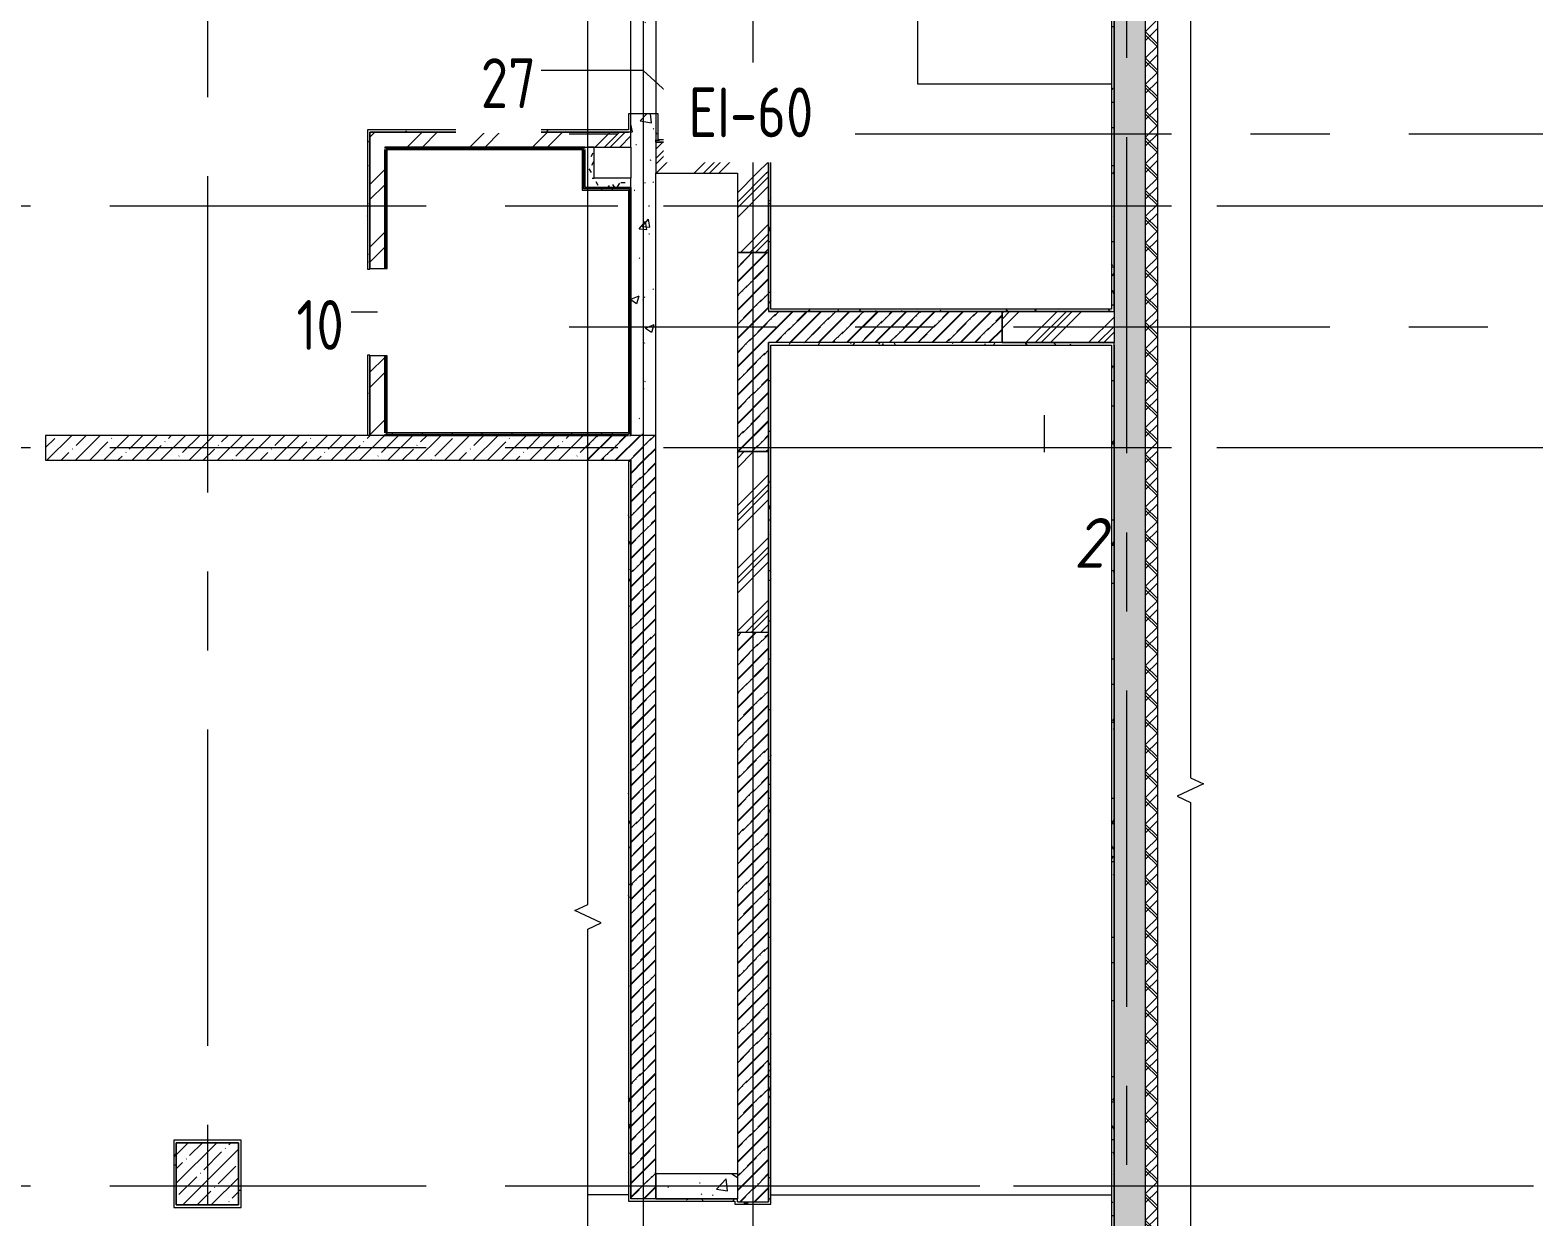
# Model space of a CAD drawing. Header units: metres. Extents: x 50 to 891, y -1294 to 247.
# Drawn here: x 407.3 to 467.6, y -1155.5 to -1107.8 of the extents above; entities that cross this region are included whole.
import ezdxf

# ---------------------------------------------------------------- set-up
doc = ezdxf.new("R2010")
doc.units = ezdxf.units.M
doc.linetypes.add('Линия сетки', pattern=[22.225, 12.7, -3.175, 3.175, -3.175])
doc.layers.add('ПЛАН', color=8, linetype='Continuous')
doc.styles.add('ISOCPEUR', font='isocpeur.ttf', dxfattribs={"width": 0.8, "height": 200})
doc.styles.add('ISOCPEUR_I_1', font='isocpeui.ttf', dxfattribs={"width": 0.9, "height": 250})
pattern_1 = [(45, (625.0524, -1463.4442), (-0.5702463, 0.5702463), []), (45, (625.62266, -1463.4442), (-0.5702463, 0.5702463), [1.008065, -0.201615, 0.016765, -0.18485])]
pattern_2 = [(45, (625.0524, -1463.4442), (-1.257236, 1.257236), []), (45, (625.0524, -1461.5392), (-1.257236, 1.257236), [])]
pattern_3 = [(0, (625.0524, -1463.44417), (2.032, 0.508), [0.16764, -1.35636, 0.16764, -1.35636, -8.128]), (0, (625.0524, -1463.44417), (2.032, 0.508), [-3.048, 0.16764, -2.88036, 0.16764, -1.35636, -3.556]), (0, (625.0524, -1463.44417), (2.032, 0.508), [-7.62, 0.16764, -0.84836, 0.16764, -2.37236]), (120, (625.8144, -1463.19017), (-1.4559409, 1.5057636), [0.16764, -1.35636, 0.16764, -9.48436]), (120, (625.8144, -1463.19017), (-1.4559409, 1.5057636), [-1.69164, -1.35636, 0.16764, -2.88036, -5.08]), (120, (625.8144, -1463.19017), (-1.4559409, 1.5057636), [-6.096, 0.16764, -1.35636, 0.16764, -3.38836]), (120, (625.8144, -1463.19017), (-1.4559409, 1.5057636), [-7.78764, -0.84836, 0.16764, -2.37236]), (240, (626.0684, -1462.17417), (-0.5760591, -2.0137636), [0.16764, -1.35636, 0.16764, -9.48436]), (240, (626.0684, -1462.17417), (-0.5760591, -2.0137636), [-1.69164, -1.35636, 0.16764, -2.88036, -5.08]), (240, (626.0684, -1462.17417), (-0.5760591, -2.0137636), [-6.096, 0.16764, -1.35636, 0.16764, -3.38836]), (240, (626.0684, -1462.17417), (-0.5760591, -2.0137636), [-7.78764, -0.84836, 0.16764, -2.37236])]
pattern_4 = [(50, (625.0524, -1463.4442), (3.643683, -0.31878), [0.381, -4.191]), (355, (625.0524, -1463.444), (-0.704858, 3.821138), [0.3048, -3.3528]), (100.451, (625.356, -1463.4707), (2.93885, 3.502334), [0.3238, -3.5618]), (46.184, (625.0524, -1462.428), (5.42158, -0.840855), [0.5715, -6.2865]), (96.636, (625.504, -1462.498), (4.74805, 4.94855), [0.4857, -5.3427]), (351.184, (625.0524, -1462.428), (4.7481, 4.948506), [0.4572, -5.0292]), (21, (625.5604, -1462.6822), (3.03229, -2.045303), [0.381, -4.191]), (326, (625.5604, -1462.682), (1.236042, 3.683765), [0.3048, -3.3528]), (71.451, (625.813, -1462.8526), (4.26834, 1.638427), [0.3238, -3.5618]), (37.5, (625.0524, -1463.4442), (0.0617735, 1.6911006), [0.03353, -3.27863, 0.03353, -3.37007, -3.3655]), (37.5, (625.0524, -1463.4442), (0.0617735, 1.6911006), [-6.71576, 0.03353, -3.33197]), (7.5, (625.0524, -1463.4442), (1.336394, 2.003611), [0.03353, -1.90703, 0.03353, -3.20243, -1.2827]), (7.5, (625.0524, -1463.4442), (1.336394, 2.003611), [-5.17652, 0.03353, -1.24917]), (327.5, (623.9196, -1463.4442), (2.7118167, -0.1145767), [0.03353, -1.23647, 0.03353, -9.18667]), (327.5, (623.9196, -1463.4442), (2.7118167, -0.1145767), [-1.30353, -3.92887, 0.03353, -5.22427]), (317.5, (623.4116, -1463.4442), (2.962585, 0.508536), [0.03353, -1.61747, 0.03353, -2.59791, -3.7338]), (317.5, (623.4116, -1463.4442), (2.962585, 0.508536), [-4.28244, 0.03353, -3.70027])]
pattern_5 = [(0, (625.0524, -1463.4442), (0, 1.2), []), (90, (625.0524, -1463.4442), (-1.2, 0), [])]
pattern_6 = [(45, (467.42775, -1464.79405), (-0.5702463, 0.5702463), []), (45, (467.998, -1464.79405), (-0.5702463, 0.5702463), [1.008065, -0.201615, 0.016765, -0.18485])]
pattern_7 = [(45, (467.4277, -1464.794), (-1.257236, 1.257236), []), (45, (467.4277, -1462.889), (-1.257236, 1.257236), [])]
pattern_8 = [(0, (467.42775, -1464.79405), (2.032, 0.508), [0.16764, -1.35636, 0.16764, -1.35636, -8.128]), (0, (467.42775, -1464.79405), (2.032, 0.508), [-3.048, 0.16764, -2.88036, 0.16764, -1.35636, -3.556]), (0, (467.42775, -1464.79405), (2.032, 0.508), [-7.62, 0.16764, -0.84836, 0.16764, -2.37236]), (120, (468.18975, -1464.54005), (-1.4559409, 1.5057636), [0.16764, -1.35636, 0.16764, -9.48436]), (120, (468.18975, -1464.54005), (-1.4559409, 1.5057636), [-1.69164, -1.35636, 0.16764, -2.88036, -5.08]), (120, (468.18975, -1464.54005), (-1.4559409, 1.5057636), [-6.096, 0.16764, -1.35636, 0.16764, -3.38836]), (120, (468.18975, -1464.54005), (-1.4559409, 1.5057636), [-7.78764, -0.84836, 0.16764, -2.37236]), (240, (468.44375, -1463.52405), (-0.5760591, -2.0137636), [0.16764, -1.35636, 0.16764, -9.48436]), (240, (468.44375, -1463.52405), (-0.5760591, -2.0137636), [-1.69164, -1.35636, 0.16764, -2.88036, -5.08]), (240, (468.44375, -1463.52405), (-0.5760591, -2.0137636), [-6.096, 0.16764, -1.35636, 0.16764, -3.38836]), (240, (468.44375, -1463.52405), (-0.5760591, -2.0137636), [-7.78764, -0.84836, 0.16764, -2.37236])]
pattern_9 = [(50, (467.4277, -1464.794), (3.643683, -0.31878), [0.381, -4.191]), (355, (467.4277, -1464.794), (-0.704858, 3.821138), [0.3048, -3.3528]), (100.451, (467.7314, -1464.8206), (2.93885, 3.502334), [0.3238, -3.5618]), (46.184, (467.4277, -1463.778), (5.42158, -0.840855), [0.5715, -6.2865]), (96.636, (467.8795, -1463.848), (4.74805, 4.94855), [0.4857, -5.3427]), (351.184, (467.428, -1463.778), (4.7481, 4.948506), [0.4572, -5.0292]), (21, (467.9357, -1464.032), (3.03229, -2.045303), [0.381, -4.191]), (326, (467.9357, -1464.032), (1.23604, 3.683765), [0.3048, -3.3528]), (71.451, (468.1884, -1464.2025), (4.26834, 1.638427), [0.3238, -3.5618]), (37.5, (467.4277, -1464.794), (0.0617735, 1.6911006), [0.03353, -3.27863, 0.03353, -3.37007, -3.3655]), (37.5, (467.4277, -1464.794), (0.0617735, 1.6911006), [-6.71576, 0.03353, -3.33197]), (7.5, (467.4277, -1464.794), (1.336394, 2.003611), [0.03353, -1.90703, 0.03353, -3.20243, -1.2827]), (7.5, (467.4277, -1464.794), (1.336394, 2.003611), [-5.17652, 0.03353, -1.24917]), (327.5, (466.2949, -1464.794), (2.7118167, -0.1145767), [0.03353, -1.23647, 0.03353, -9.18667]), (327.5, (466.2949, -1464.794), (2.7118167, -0.1145767), [-1.30353, -3.92887, 0.03353, -5.22427]), (317.5, (465.787, -1464.794), (2.962585, 0.508536), [0.03353, -1.61747, 0.03353, -2.59791, -3.7338]), (317.5, (465.787, -1464.794), (2.962585, 0.508536), [-4.28244, 0.03353, -3.70027])]
pattern_10 = [(0, (467.4277, -1464.794), (0, 1.2), []), (90, (467.4277, -1464.794), (-1.2, 0), [])]

msp = doc.modelspace()

# ---------------------------------------------------------------- hatches: boundary and pattern name
at = {"layer": 'ПЛАН', "lineweight": 13}
h = msp.add_hatch(dxfattribs=at)
h.set_pattern_fill('FP_1', color=8, scale=0.005, style=0, pattern_type=2)
h.set_pattern_definition(pattern_1)
h.paths.add_polyline_path([(452.045, -1157.744), (452.045, -1081.744), (450.795, -1081.744), (450.795, -1157.744), (451.045, -1157.744)])
h = msp.add_hatch(dxfattribs=at)
h.set_pattern_fill('FP_3', color=8, scale=0.005, style=0, pattern_type=2)
h.set_pattern_definition([(45, (625.0524, -1463.4442), (-0.5303301, 0.5303301), []), (135, (625.0524, -1463.4442), (-0.5303301, -0.5303301), [])])
h.paths.add_polyline_path([(452.545, -1157.744), (452.545, -1081.744), (452.045, -1081.744), (452.045, -1157.744), (452.306, -1157.744)])
h = msp.add_hatch(dxfattribs=at)
h.set_pattern_fill('FP_2', color=8, scale=0.005, style=0, pattern_type=2)
h.set_pattern_definition([(45, (467.42775, -1464.79405), (-0.5303301, 0.5303301), []), (135, (467.42775, -1464.79405), (-0.5303301, -0.5303301), [])])
h.paths.add_polyline_path([(452.545, -1157.744), (452.545, -1081.744), (452.045, -1081.744), (452.045, -1157.744)])
h = msp.add_hatch(dxfattribs=at)
h.set_pattern_fill('FP_5', color=8, scale=0.005, style=0, pattern_type=2)
h.set_pattern_definition(pattern_4)
h.paths.add_polyline_path([(431.395, -1124.094), (432.395, -1124.094), (432.395, -1111.186), (431.395, -1111.186), (431.395, -1121.732)])
h.paths.add_polyline_path([(432.395, -1107.686), (432.395, -1107.344), (431.395, -1107.344), (431.395, -1107.686), (432.089, -1107.686)])
h.paths.add_polyline_path([(431.395, -1104.844), (432.395, -1104.844), (432.395, -1082.616), (431.569, -1082.197), (431.395, -1082.111), (431.395, -1103.127)])
h = msp.add_hatch(dxfattribs=at)
h.set_pattern_fill('FP_4', color=8, scale=0.005, style=0, pattern_type=2)
h.set_pattern_definition(pattern_9)
h.paths.add_polyline_path([(432.395, -1124.094), (432.395, -1111.186), (431.395, -1111.186), (431.395, -1124.094), (431.45, -1124.094)])
h.paths.add_polyline_path([(431.395, -1107.686), (432.395, -1107.686), (432.395, -1107.344), (431.395, -1107.344), (431.395, -1107.576)])
h.paths.add_polyline_path([(431.395, -1104.844), (432.395, -1104.844), (432.395, -1082.616), (431.897, -1082.36), (431.395, -1082.111), (431.395, -1103.531)])
h = msp.add_hatch(dxfattribs=at)
h.set_pattern_fill('FP_4', color=8, scale=0.005, style=0, pattern_type=2)
h.set_pattern_definition(pattern_3)
h.paths.add_polyline_path([(450.695, -1119.119), (450.795, -1119.119), (450.795, -1086.094), (450.695, -1086.094), (450.695, -1119.019)])
h = msp.add_hatch(dxfattribs=at)
h.set_pattern_fill('FP_5', color=8, scale=0.005, style=0, pattern_type=2)
h.set_pattern_definition(pattern_8)
h.paths.add_polyline_path([(450.695, -1119.119), (450.795, -1119.119), (450.795, -1086.094), (450.695, -1086.094), (450.695, -1119.019)])
h = msp.add_hatch(dxfattribs=at)
h.set_pattern_fill('FP_4', color=8, scale=0.005, style=0, pattern_type=2)
h.set_pattern_definition(pattern_3)
h.paths.add_polyline_path([(432.495, -1112.219), (432.495, -1111.186), (432.395, -1111.186), (432.395, -1112.219)])
h.paths.add_polyline_path([(432.395, -1107.686), (432.495, -1107.686), (432.495, -1107.344), (432.395, -1107.344)])
h = msp.add_hatch(dxfattribs=at)
h.set_pattern_fill('FP_5', color=8, scale=0.005, style=0, pattern_type=2)
h.set_pattern_definition(pattern_8)
h.paths.add_polyline_path([(431.295, -1111.919), (431.295, -1111.819), (420.82, -1111.819), (420.82, -1111.919), (430.145, -1111.919)])
h = msp.add_hatch(dxfattribs=at)
h.set_pattern_fill('FP_5', color=8, scale=0.005, style=0, pattern_type=2)
h.set_pattern_definition(pattern_8)
h.paths.add_polyline_path([(420.82, -1124.094), (420.92, -1124.094), (420.92, -1120.871), (420.82, -1120.871)])
h.paths.add_polyline_path([(420.82, -1117.421), (420.92, -1117.421), (420.92, -1111.919), (420.82, -1111.919), (420.82, -1114.317)])
h = msp.add_hatch(dxfattribs=at)
h.set_pattern_fill('FP_3', color=8, scale=0.005, style=0, pattern_type=2)
h.set_pattern_definition(pattern_7)
h.paths.add_polyline_path([(420.919, -1124.094), (421.519, -1124.094), (421.519, -1120.896), (420.919, -1120.896)])
h.paths.add_polyline_path([(420.919, -1117.396), (421.519, -1117.396), (421.519, -1111.919), (420.919, -1111.919), (420.919, -1114.317)])
h = msp.add_hatch(dxfattribs=at)
h.set_pattern_fill('FP_3', color=8, scale=0.005, style=0, pattern_type=2)
h.set_pattern_definition(pattern_7)
h.paths.add_polyline_path([(421.519, -1112.519), (431.395, -1112.519), (431.395, -1111.919), (421.519, -1111.919)])
h = msp.add_hatch(dxfattribs=at)
h.set_pattern_fill('FP_4', color=8, scale=0.005, style=0, pattern_type=2)
h.set_pattern_definition(pattern_3)
h.paths.add_polyline_path([(431.295, -1111.919), (431.295, -1111.819), (429.669, -1111.819), (429.669, -1111.919), (430.534, -1111.919)])
h = msp.add_hatch(dxfattribs=at)
h.set_pattern_fill('FP_2', color=8, scale=0.005, style=0, pattern_type=2)
h.set_pattern_definition(pattern_2)
h.paths.add_polyline_path([(429.669, -1112.519), (431.395, -1112.519), (431.395, -1111.919), (429.669, -1111.919), (429.669, -1112.476)])
h = msp.add_hatch(dxfattribs=at)
h.set_pattern_fill('FP_5', color=8, scale=0.005, style=0, pattern_type=2)
h.set_pattern_definition(pattern_8)
h.paths.add_polyline_path([(429.494, -1112.569), (429.544, -1112.569), (429.544, -1112.519), (421.519, -1112.519), (421.519, -1112.569), (428.84, -1112.569)])
h = msp.add_hatch(dxfattribs=at)
h.set_pattern_fill('FP_5', color=8, scale=0.005, style=0, pattern_type=2)
h.set_pattern_definition(pattern_8)
h.paths.add_polyline_path([(421.519, -1124.044), (421.568, -1124.044), (421.568, -1120.896), (421.519, -1120.896), (421.519, -1123.994)])
h.paths.add_polyline_path([(421.519, -1117.396), (421.568, -1117.396), (421.568, -1112.569), (421.519, -1112.569), (421.519, -1117.013)])
h = msp.add_hatch(dxfattribs=at)
h.set_pattern_fill('FP_6', color=8, scale=0.005, style=0, pattern_type=2)
h.set_pattern_definition(pattern_10)
h.paths.add_polyline_path([(429.444, -1112.619), (429.494, -1112.619), (429.494, -1112.569), (421.568, -1112.569), (421.568, -1112.619), (428.84, -1112.619)])
h = msp.add_hatch(dxfattribs=at)
h.set_pattern_fill('FP_5', color=8, scale=0.005, style=0, pattern_type=2)
h.set_pattern_definition(pattern_8)
h.paths.add_polyline_path([(429.494, -1114.194), (429.544, -1114.194), (429.544, -1112.569), (429.494, -1112.569), (429.494, -1112.968)])
h = msp.add_hatch(dxfattribs=at)
h.set_pattern_fill('FP_5', color=8, scale=0.005, style=0, pattern_type=2)
h.set_pattern_definition(pattern_8)
h.paths.add_polyline_path([(429.544, -1114.144), (429.919, -1114.144), (429.919, -1112.519), (429.544, -1112.519), (429.544, -1112.968)])
h = msp.add_hatch(dxfattribs=at)
h.set_pattern_fill('FP_4', color=8, scale=0.005, style=0, pattern_type=2)
h.set_pattern_definition(pattern_3)
h.paths.add_polyline_path([(429.669, -1114.144), (429.919, -1114.144), (429.919, -1112.519), (429.669, -1112.519), (429.669, -1114.019)])
h = msp.add_hatch(dxfattribs=at)
h.set_pattern_fill('FP_4', color=8, scale=0.005, style=0, pattern_type=2)
h.set_pattern_definition(pattern_3)
h.paths.add_polyline_path([(436.92, -1112.319), (436.92, -1112.219), (432.395, -1112.219), (432.395, -1112.319), (433.644, -1112.319)])
h = msp.add_hatch(dxfattribs=at)
h.set_pattern_fill('FP_5', color=8, scale=0.005, style=0, pattern_type=2)
h.set_pattern_definition(pattern_8)
h.paths.add_polyline_path([(436.92, -1112.319), (436.92, -1112.219), (432.395, -1112.219), (432.395, -1112.319), (436.669, -1112.319)])
h = msp.add_hatch(dxfattribs=at)
h.set_pattern_fill('FP_2', color=8, scale=0.005, style=0, pattern_type=2)
h.set_pattern_definition(pattern_2)
h.paths.add_polyline_path([(432.395, -1113.569), (436.92, -1113.569), (436.92, -1112.319), (432.395, -1112.319), (432.395, -1112.429)])
h = msp.add_hatch(dxfattribs=at)
h.set_pattern_fill('FP_3', color=8, scale=0.005, style=0, pattern_type=2)
h.set_pattern_definition(pattern_7)
h.paths.add_polyline_path([(432.395, -1113.569), (436.92, -1113.569), (436.92, -1112.319), (432.395, -1112.319)])
h = msp.add_hatch(dxfattribs=at)
h.set_pattern_fill('FP_4', color=8, scale=0.005, style=0, pattern_type=2)
h.set_pattern_definition(pattern_3)
h.paths.add_polyline_path([(437.02, -1119.019), (437.02, -1112.219), (436.92, -1112.219), (436.92, -1119.019)])
h = msp.add_hatch(dxfattribs=at)
h.set_pattern_fill('FP_5', color=8, scale=0.005, style=0, pattern_type=2)
h.set_pattern_definition(pattern_8)
h.paths.add_polyline_path([(437.02, -1119.019), (437.02, -1112.219), (436.92, -1112.219), (436.92, -1119.019)])
h = msp.add_hatch(dxfattribs=at)
h.set_pattern_fill('FP_6', color=8, scale=0.005, style=0, pattern_type=2)
h.set_pattern_definition(pattern_10)
h.paths.add_polyline_path([(421.568, -1123.994), (421.618, -1123.994), (421.618, -1120.896), (421.568, -1120.896)])
h.paths.add_polyline_path([(421.568, -1117.396), (421.618, -1117.396), (421.618, -1112.619), (421.568, -1112.619), (421.568, -1117.013)])
h = msp.add_hatch(dxfattribs=at)
h.set_pattern_fill('FP_6', color=8, scale=0.005, style=0, pattern_type=2)
h.set_pattern_definition(pattern_10)
h.paths.add_polyline_path([(429.494, -1114.244), (429.494, -1112.619), (429.444, -1112.619), (429.444, -1114.244)])
h = msp.add_hatch(dxfattribs=at)
h.set_pattern_fill('FP_4', color=8, scale=0.005, style=0, pattern_type=2)
h.set_pattern_definition(pattern_3)
h.paths.add_polyline_path([(429.919, -1114.144), (431.395, -1114.144), (431.395, -1113.769), (429.919, -1113.769)])
h = msp.add_hatch(dxfattribs=at)
h.set_pattern_fill('FP_5', color=8, scale=0.005, style=0, pattern_type=2)
h.set_pattern_definition(pattern_8)
h.paths.add_polyline_path([(429.919, -1114.144), (431.395, -1114.144), (431.395, -1113.769), (429.919, -1113.769)])
h = msp.add_hatch(dxfattribs=at)
h.set_pattern_fill('FP_2', color=8, scale=0.005, style=0, pattern_type=2)
h.set_pattern_definition(pattern_2)
h.paths.add_polyline_path([(435.67, -1116.744), (436.92, -1116.744), (436.92, -1113.569), (435.67, -1113.569)])
h = msp.add_hatch(dxfattribs=at)
h.set_pattern_fill('FP_3', color=8, scale=0.005, style=0, pattern_type=2)
h.set_pattern_definition(pattern_7)
h.paths.add_polyline_path([(435.67, -1116.744), (436.92, -1116.744), (436.92, -1113.569), (435.67, -1113.569), (435.67, -1114.317)])
h = msp.add_hatch(dxfattribs=at)
h.set_pattern_fill('FP_6', color=8, scale=0.005, style=0, pattern_type=2)
h.set_pattern_definition(pattern_10)
h.paths.add_polyline_path([(431.344, -1114.244), (431.344, -1114.194), (429.494, -1114.194), (429.494, -1114.244), (431.294, -1114.244)])
h = msp.add_hatch(dxfattribs=at)
h.set_pattern_fill('FP_6', color=8, scale=0.005, style=0, pattern_type=2)
h.set_pattern_definition(pattern_5)
h.paths.add_polyline_path([(431.344, -1114.244), (431.344, -1114.194), (429.669, -1114.197), (429.669, -1114.244), (431.294, -1114.244)])
h = msp.add_hatch(dxfattribs=at)
h.set_pattern_fill('FP_6', color=8, scale=0.005, style=0, pattern_type=2)
h.set_pattern_definition(pattern_5)
h.paths.add_polyline_path([(431.294, -1124.044), (431.344, -1124.044), (431.344, -1114.244), (431.294, -1114.244), (431.294, -1123.994)])
h = msp.add_hatch(dxfattribs=at)
h.set_pattern_fill('FP_6', color=8, scale=0.005, style=0, pattern_type=2)
h.set_pattern_definition(pattern_10)
h.paths.add_polyline_path([(431.344, -1124.044), (431.344, -1114.244), (431.294, -1114.244), (431.294, -1124.044)])
h = msp.add_hatch(dxfattribs=at)
h.set_pattern_fill('FP_4', color=8, scale=0.005, style=0, pattern_type=2)
h.set_pattern_definition(pattern_3)
h.paths.add_polyline_path([(431.344, -1124.094), (431.394, -1124.094), (431.394, -1114.194), (431.344, -1114.194), (431.344, -1124.044)])
h = msp.add_hatch(dxfattribs=at)
h.set_pattern_fill('FP_5', color=8, scale=0.005, style=0, pattern_type=2)
h.set_pattern_definition(pattern_8)
h.paths.add_polyline_path([(431.344, -1124.094), (431.394, -1124.094), (431.394, -1114.194), (431.344, -1114.194), (431.344, -1124.044)])
h = msp.add_hatch(dxfattribs=at)
h.set_pattern_fill('FP_1', color=8, scale=0.005, style=0, pattern_type=2)
h.set_pattern_definition(pattern_1)
h.paths.add_polyline_path([(436.92, -1124.744), (436.92, -1116.744), (435.67, -1116.744), (435.67, -1124.744)])
h = msp.add_hatch(dxfattribs=at)
h.set_pattern_fill('FP_1', color=8, scale=0.005, style=0, pattern_type=2)
h.set_pattern_definition(pattern_6)
h.paths.add_polyline_path([(436.92, -1124.744), (436.92, -1116.744), (435.67, -1116.744), (435.67, -1124.744), (436.669, -1124.744)])
h = msp.add_hatch(dxfattribs=at)
h.set_pattern_fill('FP_4', color=8, scale=0.005, style=0, pattern_type=2)
h.set_pattern_definition(pattern_3)
h.paths.add_polyline_path([(450.695, -1119.119), (450.695, -1119.019), (436.92, -1119.019), (436.92, -1119.119), (449.196, -1119.119)])
h = msp.add_hatch(dxfattribs=at)
h.set_pattern_fill('FP_5', color=8, scale=0.005, style=0, pattern_type=2)
h.set_pattern_definition(pattern_8)
h.paths.add_polyline_path([(450.695, -1119.119), (450.695, -1119.019), (436.92, -1119.019), (436.92, -1119.119), (447.108, -1119.119)])
h = msp.add_hatch(dxfattribs=at)
h.set_pattern_fill('FP_1', color=8, scale=0.005, style=0, pattern_type=2)
h.set_pattern_definition(pattern_1)
h.paths.add_polyline_path([(446.295, -1120.369), (446.295, -1119.119), (436.92, -1119.119), (436.92, -1120.369), (446.085, -1120.369)])
h = msp.add_hatch(dxfattribs=at)
h.set_pattern_fill('FP_1', color=8, scale=0.005, style=0, pattern_type=2)
h.set_pattern_definition(pattern_6)
h.paths.add_polyline_path([(446.295, -1120.369), (446.295, -1119.119), (436.92, -1119.119), (436.92, -1120.369), (441.889, -1120.369)])
h = msp.add_hatch(dxfattribs=at)
h.set_pattern_fill('FP_2', color=8, scale=0.005, style=0, pattern_type=2)
h.set_pattern_definition(pattern_2)
h.paths.add_polyline_path([(446.295, -1120.369), (450.795, -1120.369), (450.795, -1119.119), (446.295, -1119.119)])
h = msp.add_hatch(dxfattribs=at)
h.set_pattern_fill('FP_3', color=8, scale=0.005, style=0, pattern_type=2)
h.set_pattern_definition(pattern_7)
h.paths.add_polyline_path([(446.295, -1120.369), (450.795, -1120.369), (450.795, -1119.119), (446.295, -1119.119), (446.295, -1119.709)])
h = msp.add_hatch(dxfattribs=at)
h.set_pattern_fill('FP_4', color=8, scale=0.005, style=0, pattern_type=2)
h.set_pattern_definition(pattern_3)
h.paths.add_polyline_path([(437.02, -1154.869), (437.02, -1120.369), (436.92, -1120.369), (436.92, -1154.869)])
h = msp.add_hatch(dxfattribs=at)
h.set_pattern_fill('FP_5', color=8, scale=0.005, style=0, pattern_type=2)
h.set_pattern_definition(pattern_8)
h.paths.add_polyline_path([(437.02, -1154.869), (437.02, -1120.369), (436.92, -1120.369), (436.92, -1154.869)])
h = msp.add_hatch(dxfattribs=at)
h.set_pattern_fill('FP_4', color=8, scale=0.005, style=0, pattern_type=2)
h.set_pattern_definition(pattern_3)
h.paths.add_polyline_path([(450.695, -1120.469), (450.795, -1120.469), (450.795, -1120.369), (437.02, -1120.369), (437.02, -1120.469), (449.196, -1120.469)])
h = msp.add_hatch(dxfattribs=at)
h.set_pattern_fill('FP_5', color=8, scale=0.005, style=0, pattern_type=2)
h.set_pattern_definition(pattern_8)
h.paths.add_polyline_path([(450.695, -1120.469), (450.795, -1120.469), (450.795, -1120.369), (437.02, -1120.369), (437.02, -1120.469), (447.108, -1120.469)])
h = msp.add_hatch(dxfattribs=at)
h.set_pattern_fill('FP_4', color=8, scale=0.005, style=0, pattern_type=2)
h.set_pattern_definition(pattern_3)
h.paths.add_polyline_path([(450.795, -1157.744), (450.795, -1120.469), (450.695, -1120.469), (450.695, -1157.744)])
h = msp.add_hatch(dxfattribs=at)
h.set_pattern_fill('FP_5', color=8, scale=0.005, style=0, pattern_type=2)
h.set_pattern_definition(pattern_8)
h.paths.add_polyline_path([(421.519, -1124.094), (431.344, -1124.094), (431.344, -1124.044), (421.519, -1124.044)])
h = msp.add_hatch(dxfattribs=at)
h.set_pattern_fill('FP_6', color=8, scale=0.005, style=0, pattern_type=2)
h.set_pattern_definition(pattern_10)
h.paths.add_polyline_path([(431.294, -1124.044), (431.294, -1123.994), (421.568, -1123.994), (421.568, -1124.044), (426.231, -1124.044)])
h = msp.add_hatch(dxfattribs=at)
h.set_pattern_fill('FP_6', color=8, scale=0.005, style=0, pattern_type=2)
h.set_pattern_definition(pattern_5)
h.paths.add_polyline_path([(431.294, -1124.044), (431.294, -1123.994), (429.669, -1123.994), (429.669, -1124.044), (430.534, -1124.044)])
h = msp.add_hatch(dxfattribs=at)
h.set_pattern_fill('FP_1', color=8, scale=0.005, style=0, pattern_type=2)
h.set_pattern_definition(pattern_6)
h.paths.add_polyline_path([(431.45, -1125.094), (432.395, -1125.094), (432.395, -1124.094), (407.895, -1124.094), (407.895, -1125.094), (431.395, -1125.094)])
h = msp.add_hatch(dxfattribs=at)
h.set_pattern_fill('FP_1', color=8, scale=0.005, style=0, pattern_type=2)
h.set_pattern_definition(pattern_1)
h.paths.add_polyline_path([(432.395, -1125.094), (432.395, -1124.094), (429.669, -1124.094), (429.669, -1125.094), (431.395, -1125.094)])
h = msp.add_hatch(dxfattribs=at)
h.set_pattern_fill('FP_4', color=8, scale=0.005, style=0, pattern_type=2)
h.set_pattern_definition(pattern_3)
h.paths.add_polyline_path([(431.395, -1154.844), (431.395, -1125.144), (431.295, -1125.144), (431.295, -1154.844)])
h = msp.add_hatch(dxfattribs=at)
h.set_pattern_fill('FP_5', color=8, scale=0.005, style=0, pattern_type=2)
h.set_pattern_definition(pattern_8)
h.paths.add_polyline_path([(431.295, -1154.844), (431.395, -1154.844), (431.395, -1125.144), (431.295, -1125.144), (431.295, -1141.281)])
h = msp.add_hatch(dxfattribs=at)
h.set_pattern_fill('FP_1', color=8, scale=0.005, style=0, pattern_type=2)
h.set_pattern_definition(pattern_1)
h.paths.add_polyline_path([(432.395, -1154.744), (432.395, -1125.094), (431.395, -1125.094), (431.395, -1154.744)])
h = msp.add_hatch(dxfattribs=at)
h.set_pattern_fill('FP_1', color=8, scale=0.005, style=0, pattern_type=2)
h.set_pattern_definition(pattern_6)
h.paths.add_polyline_path([(431.395, -1154.744), (432.395, -1154.744), (432.395, -1125.094), (431.395, -1125.094), (431.395, -1141.281)])
h = msp.add_hatch(dxfattribs=at)
h.set_pattern_fill('FP_2', color=8, scale=0.005, style=0, pattern_type=2)
h.set_pattern_definition(pattern_2)
h.paths.add_polyline_path([(436.92, -1131.994), (436.92, -1124.744), (435.67, -1124.744), (435.67, -1131.994)])
h = msp.add_hatch(dxfattribs=at)
h.set_pattern_fill('FP_3', color=8, scale=0.005, style=0, pattern_type=2)
h.set_pattern_definition(pattern_7)
h.paths.add_polyline_path([(436.92, -1131.994), (436.92, -1124.744), (435.67, -1124.744), (435.67, -1131.994), (436.669, -1131.994)])
h = msp.add_hatch(dxfattribs=at)
h.set_pattern_fill('FP_1', color=8, scale=0.005, style=0, pattern_type=2)
h.set_pattern_definition(pattern_1)
h.paths.add_polyline_path([(435.67, -1154.869), (436.92, -1154.869), (436.92, -1131.994), (435.67, -1131.994), (435.67, -1154.844)])
h = msp.add_hatch(dxfattribs=at)
h.set_pattern_fill('FP_1', color=8, scale=0.005, style=0, pattern_type=2)
h.set_pattern_definition(pattern_6)
h.paths.add_polyline_path([(436.669, -1154.869), (436.92, -1154.869), (436.92, -1131.994), (435.67, -1131.994), (435.67, -1154.869)])
h = msp.add_hatch(dxfattribs=at)
h.set_pattern_fill('FP_5', color=8, scale=0.005, style=0, pattern_type=2)
h.set_pattern_definition(pattern_8)
h.paths.add_polyline_path([(413.145, -1155.094), (413.145, -1152.394), (413.045, -1152.394), (413.045, -1155.094)])
h = msp.add_hatch(dxfattribs=at)
h.set_pattern_fill('FP_5', color=8, scale=0.005, style=0, pattern_type=2)
h.set_pattern_definition(pattern_8)
h.paths.add_polyline_path([(415.745, -1154.994), (415.745, -1152.394), (415.645, -1152.394), (415.645, -1154.994)])
h = msp.add_hatch(dxfattribs=at)
h.set_pattern_fill('FP_1', color=8, scale=0.005, style=0, pattern_type=2)
h.set_pattern_definition(pattern_6)
h.paths.add_polyline_path([(413.145, -1154.994), (415.645, -1154.994), (415.645, -1152.494), (413.145, -1152.494), (413.145, -1154.763)])
h = msp.add_hatch(dxfattribs=at)
h.set_pattern_fill('FP_5', color=8, scale=0.005, style=0, pattern_type=2)
h.set_pattern_definition(pattern_4)
h.paths.add_polyline_path([(435.67, -1154.744), (435.67, -1153.744), (432.395, -1153.744), (432.395, -1154.744)])
h = msp.add_hatch(dxfattribs=at)
h.set_pattern_fill('FP_4', color=8, scale=0.005, style=0, pattern_type=2)
h.set_pattern_definition(pattern_9)
h.paths.add_polyline_path([(435.67, -1154.744), (435.67, -1153.744), (432.395, -1153.744), (432.395, -1154.744)])
h = msp.add_hatch(dxfattribs=at)
h.set_pattern_fill('FP_4', color=8, scale=0.005, style=0, pattern_type=2)
h.set_pattern_definition(pattern_3)
h.paths.add_polyline_path([(435.67, -1154.844), (435.67, -1154.744), (431.395, -1154.744), (431.395, -1154.844), (435.57, -1154.844)])
h = msp.add_hatch(dxfattribs=at)
h.set_pattern_fill('FP_5', color=8, scale=0.005, style=0, pattern_type=2)
h.set_pattern_definition(pattern_8)
h.paths.add_polyline_path([(435.67, -1154.844), (435.67, -1154.744), (431.395, -1154.744), (431.395, -1154.844), (435.57, -1154.844)])
h = msp.add_hatch(dxfattribs=at)
h.set_pattern_fill('FP_4', color=8, scale=0.005, style=0, pattern_type=2)
h.set_pattern_definition(pattern_3)
h.paths.add_polyline_path([(437.02, -1154.969), (437.02, -1154.869), (435.67, -1154.869), (435.67, -1154.969)])
h = msp.add_hatch(dxfattribs=at)
h.set_pattern_fill('FP_5', color=8, scale=0.005, style=0, pattern_type=2)
h.set_pattern_definition(pattern_8)
h.paths.add_polyline_path([(437.02, -1154.969), (437.02, -1154.869), (435.67, -1154.869), (435.67, -1154.969), (436.669, -1154.969)])
h = msp.add_hatch(dxfattribs=at)
h.set_pattern_fill('FP_5', color=8, scale=0.005, style=0, pattern_type=2)
h.set_pattern_definition(pattern_8)
h.paths.add_polyline_path([(413.145, -1155.094), (415.745, -1155.094), (415.745, -1154.994), (413.145, -1154.994)])

# ---------------------------------------------------------------- linework, layer by layer
at = {"layer": 'ПЛАН', "color": 8, "linetype": 'Линия сетки', "lineweight": 13}
for p, q in [((431.895, -1064.51), (431.895, -1218.238)), ((436.295, -1064.51), (436.295, -1215.36)), ((431.895, -1067.662), (431.895, -1218.238)), ((431.895, -1067.662), (431.895, -1215.489)), ((436.295, -1067.662), (436.295, -1215.36)), ((436.295, -1067.662), (436.295, -1209.139)), ((451.295, -1067.662), (451.295, -1218.238)), ((414.395, -1069.231), (414.395, -1215.489)), ((431.895, -1092.596), (431.895, -1215.489)), ((436.295, -1092.596), (436.295, -1209.139)), ((630.9, -1111.994), (428.925, -1111.994)), ((467.624, -1114.894), (295.315, -1114.894)), ((630.9, -1114.894), (428.925, -1114.894)), ((637.25, -1119.744), (428.925, -1119.744)), ((467.624, -1124.594), (295.315, -1124.594)), ((630.9, -1124.594), (428.925, -1124.594)), ((467.624, -1154.244), (295.315, -1154.244)), ((467.624, -1154.244), (295.315, -1154.244)), ((637.25, -1154.244), (428.248, -1154.244)), ((637.25, -1154.244), (428.925, -1154.244))]:
    msp.add_line(p, q, dxfattribs=at)
at = {"layer": 'ПЛАН', "color": 8, "lineweight": 13}
for p, q in [((453.867, -1064.449), (453.867, -1137.841)), ((429.669, -1142.928), (429.669, -1069.536)), ((452.045, -1081.744), (452.045, -1157.744)), ((452.045, -1081.744), (452.045, -1157.744)), ((452.545, -1157.744), (452.545, -1081.744)), ((452.545, -1157.744), (452.545, -1081.744)), ((450.795, -1085.994), (450.795, -1120.369)), ((450.795, -1085.994), (450.795, -1120.369)), ((450.695, -1086.094), (450.695, -1119.019)), ((450.695, -1086.094), (450.695, -1119.019)), ((450.795, -1119.119), (450.795, -1086.094)), ((450.795, -1119.119), (450.795, -1086.094)), ((442.92, -1109.994), (442.92, -1106.994)), ((442.92, -1109.994), (442.92, -1106.994)), ((431.395, -1112.519), (431.395, -1107.344)), ((431.395, -1112.519), (431.395, -1107.344)), ((432.395, -1107.344), (432.395, -1112.219)), ((432.395, -1107.344), (432.395, -1112.219)), ((431.895, -1109.436), (427.446, -1109.436)), ((431.895, -1109.436), (433.123, -1110.56)), ((450.695, -1109.994), (442.92, -1109.994)), ((450.695, -1109.994), (442.92, -1109.994)), ((433.123, -1110.56), (433.708, -1110.56)), ((432.495, -1111.186), (431.295, -1111.186)), ((431.295, -1111.186), (431.295, -1111.819)), ((432.495, -1111.186), (431.295, -1111.186)), ((431.295, -1111.186), (431.295, -1111.819)), ((432.395, -1111.186), (432.395, -1112.219)), ((432.395, -1111.186), (432.395, -1112.219)), ((432.495, -1112.219), (432.495, -1111.186)), ((432.495, -1112.219), (432.495, -1111.186)), ((431.295, -1111.819), (420.82, -1111.819)), ((420.82, -1111.819), (420.82, -1117.421)), ((420.919, -1111.919), (420.919, -1117.396)), ((421.519, -1111.919), (420.919, -1111.919)), ((420.92, -1111.919), (421.519, -1111.919)), ((420.92, -1117.421), (420.92, -1111.919)), ((431.395, -1111.919), (421.519, -1111.919)), ((421.519, -1111.919), (431.295, -1111.919)), ((431.295, -1111.819), (429.669, -1111.819)), ((431.395, -1111.919), (429.669, -1111.919)), ((429.669, -1111.919), (431.295, -1111.919)), ((421.519, -1112.519), (429.919, -1112.519)), ((429.544, -1112.519), (421.519, -1112.519)), ((421.519, -1112.519), (421.519, -1112.569)), ((429.494, -1112.569), (421.568, -1112.569)), ((421.568, -1112.569), (421.568, -1117.396)), ((429.494, -1114.194), (429.494, -1112.569)), ((429.544, -1112.569), (429.544, -1112.519)), ((429.919, -1112.519), (429.669, -1112.519)), ((429.919, -1112.519), (431.395, -1112.519)), ((429.919, -1113.769), (429.919, -1112.519)), ((429.919, -1112.519), (431.395, -1112.519)), ((429.919, -1113.769), (429.919, -1112.519)), ((431.395, -1112.519), (431.395, -1113.769)), ((431.395, -1112.519), (431.395, -1113.769)), ((432.395, -1112.319), (432.395, -1112.219)), ((432.395, -1112.219), (432.395, -1112.319)), ((432.395, -1112.319), (432.395, -1112.219)), ((432.395, -1112.219), (432.395, -1112.319)), ((436.92, -1112.319), (432.395, -1112.319)), ((432.395, -1112.319), (432.395, -1113.569)), ((432.395, -1112.319), (436.92, -1112.319)), ((436.92, -1112.319), (432.395, -1112.319)), ((432.395, -1112.319), (432.395, -1113.569)), ((432.395, -1112.319), (436.92, -1112.319)), ((437.02, -1112.219), (432.495, -1112.219)), ((437.02, -1112.219), (432.495, -1112.219)), ((436.92, -1116.744), (436.92, -1112.319)), ((436.92, -1112.319), (436.92, -1119.019)), ((436.92, -1116.744), (436.92, -1112.319)), ((436.92, -1112.319), (436.92, -1119.019)), ((437.02, -1119.019), (437.02, -1112.219)), ((437.02, -1119.019), (437.02, -1112.219)), ((421.519, -1117.396), (421.519, -1112.619)), ((421.519, -1112.619), (421.519, -1117.396)), ((421.618, -1112.619), (429.444, -1112.619)), ((421.618, -1117.396), (421.618, -1112.619)), ((429.444, -1112.619), (429.444, -1114.244)), ((429.544, -1112.619), (429.544, -1114.144)), ((429.544, -1114.144), (429.544, -1112.619)), ((431.395, -1113.769), (429.919, -1113.769)), ((431.395, -1113.769), (429.919, -1113.769)), ((431.395, -1114.144), (431.395, -1113.769)), ((431.395, -1114.144), (431.395, -1113.769)), ((432.395, -1113.569), (435.67, -1113.569)), ((432.395, -1154.744), (432.395, -1113.569)), ((432.395, -1113.569), (435.67, -1113.569)), ((432.395, -1154.744), (432.395, -1113.569)), ((435.67, -1113.569), (435.67, -1116.744)), ((435.67, -1113.569), (435.67, -1116.744)), ((429.444, -1114.244), (431.294, -1114.244)), ((431.344, -1114.194), (429.494, -1114.194)), ((429.544, -1114.144), (431.395, -1114.144)), ((431.394, -1114.144), (429.544, -1114.144)), ((429.669, -1114.144), (431.395, -1114.144)), ((431.394, -1114.144), (429.669, -1114.144)), ((431.344, -1114.194), (429.669, -1114.194)), ((429.669, -1114.244), (431.294, -1114.244)), ((431.294, -1114.244), (431.294, -1123.994)), ((431.294, -1114.244), (431.294, -1123.994)), ((431.344, -1124.044), (431.344, -1114.194)), ((431.344, -1124.044), (431.344, -1114.194)), ((431.394, -1124.094), (431.394, -1114.144)), ((431.394, -1124.094), (431.394, -1114.144)), ((431.395, -1114.144), (431.395, -1124.094)), ((431.395, -1114.144), (431.395, -1124.094)), ((435.67, -1116.744), (435.67, -1124.744)), ((436.92, -1116.744), (435.67, -1116.744)), ((435.67, -1116.744), (436.92, -1116.744)), ((435.67, -1116.744), (435.67, -1124.744)), ((436.92, -1116.744), (435.67, -1116.744)), ((435.67, -1116.744), (436.92, -1116.744)), ((436.92, -1119.019), (436.92, -1116.744)), ((436.92, -1119.019), (436.92, -1116.744)), ((420.82, -1117.421), (420.92, -1117.421)), ((420.919, -1117.396), (421.618, -1117.396)), ((421.219, -1119.146), (419.955, -1119.146)), ((436.92, -1119.019), (436.92, -1119.119)), ((436.92, -1119.019), (436.92, -1119.119)), ((446.295, -1119.119), (436.92, -1119.119)), ((436.92, -1119.119), (450.695, -1119.119)), ((446.295, -1119.119), (436.92, -1119.119)), ((436.92, -1119.119), (450.695, -1119.119)), ((450.695, -1119.019), (437.02, -1119.019)), ((450.695, -1119.019), (437.02, -1119.019)), ((446.295, -1120.369), (446.295, -1119.119)), ((450.695, -1119.119), (446.295, -1119.119)), ((446.295, -1119.119), (446.295, -1120.369)), ((446.295, -1120.369), (446.295, -1119.119)), ((450.695, -1119.119), (446.295, -1119.119)), ((446.295, -1119.119), (446.295, -1120.369)), ((450.695, -1119.119), (450.795, -1119.119)), ((450.695, -1119.119), (450.795, -1119.119)), ((436.92, -1124.744), (436.92, -1120.369)), ((436.92, -1120.369), (436.92, -1124.744)), ((446.295, -1120.369), (436.92, -1120.369)), ((436.92, -1124.744), (436.92, -1120.369)), ((436.92, -1120.369), (436.92, -1124.744)), ((446.295, -1120.369), (436.92, -1120.369)), ((446.295, -1120.369), (450.795, -1120.369)), ((450.795, -1120.369), (446.295, -1120.369)), ((446.295, -1120.369), (450.795, -1120.369)), ((450.795, -1120.369), (446.295, -1120.369)), ((450.795, -1157.744), (450.795, -1120.369)), ((420.82, -1120.871), (420.82, -1124.094)), ((420.92, -1120.871), (420.82, -1120.871)), ((420.919, -1120.896), (420.919, -1124.094)), ((421.618, -1120.896), (420.919, -1120.896)), ((420.92, -1124.094), (420.92, -1120.871)), ((421.519, -1123.994), (421.519, -1120.896)), ((421.519, -1120.896), (421.519, -1123.994)), ((421.568, -1120.896), (421.568, -1124.044)), ((421.618, -1123.994), (421.618, -1120.896)), ((437.02, -1154.969), (437.02, -1120.469)), ((437.02, -1120.469), (450.695, -1120.469)), ((437.02, -1154.969), (437.02, -1120.469)), ((437.02, -1120.469), (450.695, -1120.469)), ((450.695, -1120.469), (450.695, -1157.844)), ((450.795, -1120.469), (450.795, -1157.744)), ((447.995, -1124.771), (447.995, -1123.28)), ((421.519, -1124.044), (421.519, -1124.094)), ((421.568, -1124.044), (431.294, -1124.044)), ((431.294, -1123.994), (421.618, -1123.994)), ((431.294, -1123.994), (429.669, -1123.994)), ((429.669, -1124.044), (431.294, -1124.044)), ((431.344, -1124.044), (431.294, -1124.044)), ((431.344, -1124.044), (431.294, -1124.044)), ((420.82, -1124.094), (407.895, -1124.094)), ((407.895, -1124.094), (407.895, -1125.094)), ((431.294, -1124.094), (420.82, -1124.094)), ((421.519, -1124.094), (431.294, -1124.094)), ((429.669, -1124.094), (431.294, -1124.094)), ((431.294, -1124.094), (429.669, -1124.094)), ((431.344, -1124.094), (431.394, -1124.094)), ((431.344, -1124.094), (431.394, -1124.094)), ((432.395, -1124.094), (431.394, -1124.094)), ((432.395, -1124.094), (431.394, -1124.094)), ((407.895, -1125.094), (431.395, -1125.094)), ((429.669, -1125.094), (431.395, -1125.094)), ((431.295, -1125.144), (431.295, -1154.844)), ((431.395, -1125.144), (431.295, -1125.144)), ((431.295, -1125.144), (431.295, -1154.844)), ((431.395, -1125.144), (431.295, -1125.144)), ((431.395, -1125.094), (431.395, -1154.744)), ((431.395, -1125.094), (431.395, -1154.744)), ((431.395, -1154.744), (431.395, -1125.144)), ((431.395, -1154.744), (431.395, -1125.144)), ((435.67, -1124.744), (436.92, -1124.744)), ((436.92, -1124.744), (435.67, -1124.744)), ((435.67, -1124.744), (435.67, -1131.994)), ((435.67, -1124.744), (436.92, -1124.744)), ((436.92, -1124.744), (435.67, -1124.744)), ((435.67, -1124.744), (435.67, -1131.994)), ((436.92, -1131.994), (436.92, -1124.744)), ((436.92, -1124.744), (436.92, -1154.869)), ((436.92, -1131.994), (436.92, -1124.744)), ((436.92, -1124.744), (436.92, -1154.869)), ((435.67, -1131.994), (435.67, -1154.744)), ((435.67, -1131.994), (436.92, -1131.994)), ((435.67, -1131.994), (435.67, -1154.744)), ((435.67, -1131.994), (436.92, -1131.994)), ((436.92, -1154.869), (436.92, -1131.994)), ((436.92, -1154.869), (436.92, -1131.994)), ((453.867, -1137.841), (454.389, -1138.084)), ((454.389, -1138.084), (453.331, -1138.578)), ((453.331, -1138.578), (453.867, -1138.828)), ((453.867, -1138.828), (453.867, -1203.598)), ((429.147, -1143.171), (429.669, -1142.928)), ((430.205, -1143.664), (429.147, -1143.171)), ((429.669, -1143.914), (430.205, -1143.664)), ((429.669, -1208.684), (429.669, -1143.914)), ((413.045, -1152.394), (413.045, -1155.094)), ((415.745, -1152.394), (413.045, -1152.394)), ((415.745, -1155.094), (415.745, -1152.394)), ((415.645, -1152.494), (413.145, -1152.494)), ((413.145, -1152.494), (413.145, -1154.994)), ((413.145, -1154.994), (413.145, -1152.494)), ((413.145, -1152.494), (415.645, -1152.494)), ((415.645, -1154.994), (415.645, -1152.494)), ((415.645, -1152.494), (415.645, -1154.994)), ((435.67, -1153.744), (432.395, -1153.744)), ((432.395, -1153.744), (432.395, -1154.744)), ((435.67, -1153.744), (432.395, -1153.744)), ((432.395, -1153.744), (432.395, -1154.744)), ((431.295, -1154.594), (429.669, -1154.594)), ((431.295, -1154.594), (431.295, -1154.594)), ((431.295, -1154.844), (435.57, -1154.844)), ((431.295, -1154.844), (435.57, -1154.844)), ((435.67, -1154.744), (431.395, -1154.744)), ((435.67, -1154.744), (431.395, -1154.744)), ((432.395, -1154.744), (435.67, -1154.744)), ((432.395, -1154.744), (435.67, -1154.744)), ((435.57, -1154.844), (435.57, -1154.969)), ((435.57, -1154.844), (435.57, -1154.969)), ((435.67, -1154.844), (435.67, -1154.744)), ((435.67, -1154.869), (435.67, -1154.744)), ((435.67, -1154.844), (435.67, -1154.869)), ((435.67, -1154.869), (435.67, -1154.844)), ((435.67, -1154.869), (435.67, -1154.844)), ((435.67, -1154.869), (436.92, -1154.869)), ((435.67, -1154.869), (436.92, -1154.869)), ((437.019, -1154.594), (450.695, -1154.594)), ((413.045, -1155.094), (415.745, -1155.094)), ((413.145, -1154.994), (415.645, -1154.994)), ((415.645, -1154.994), (413.145, -1154.994)), ((435.57, -1154.969), (437.02, -1154.969)), ((435.57, -1154.969), (437.02, -1154.969))]:
    msp.add_line(p, q, dxfattribs=at)

# ---------------------------------------------------------------- next in the draw order: texts
at = {"layer": 'ПЛАН', "color": 8, "lineweight": 13, "char_height": 2, "attachment_point": 1, "bg_fill": 2}
for s, insert, width, style in [('27', (425.372, -1108.948), 1.41097, 'ISOCPEUR'), ('EI-60', (433.708, -1110.122), 3.11055, 'ISOCPEUR'), ('10', (417.973, -1118.658), 1.1865, 'ISOCPEUR'), ('\\fISOCPEUR|b0|i1|c204|p34|;\\W.9;2', (449.176, -1127.41), 1.01013, 'ISOCPEUR_I_1')]:
    msp.add_mtext(s, dxfattribs=dict(at, insert=insert, width=width, style=style))

# ---------------------------------------------------------------- next in the draw order: hatches: boundary and pattern name
at = {"layer": 'ПЛАН', "lineweight": 13}
h = msp.add_hatch(dxfattribs=at)
h.set_pattern_fill('FP_1', color=8, scale=0.005, style=0, pattern_type=2)
h.set_pattern_definition(pattern_6)
h.paths.add_polyline_path([(452.045, -1157.744), (452.045, -1081.744), (450.795, -1081.744), (450.795, -1157.744), (451.045, -1157.744)])
h = msp.add_hatch(dxfattribs=at)
h.set_pattern_fill('FP_5', color=8, scale=0.005, style=0, pattern_type=2)
h.set_pattern_definition(pattern_8)
h.paths.add_polyline_path([(450.795, -1157.744), (450.795, -1120.469), (450.695, -1120.469), (450.695, -1157.744)])

# ---------------------------------------------------------------- next in the draw order: linework, layer by layer
at = {"layer": 'ПЛАН', "color": 8, "linetype": 'Линия сетки', "lineweight": 13}
msp.add_line((451.295, -1067.662), (451.295, -1215.489), dxfattribs=at)
at = {"layer": 'ПЛАН', "color": 8, "lineweight": 13}
for p, q in [((450.795, -1157.744), (450.795, -1120.369)), ((450.695, -1120.469), (450.695, -1157.844)), ((450.795, -1120.469), (450.795, -1157.744))]:
    msp.add_line(p, q, dxfattribs=at)

doc.saveas('drawing.dxf')
